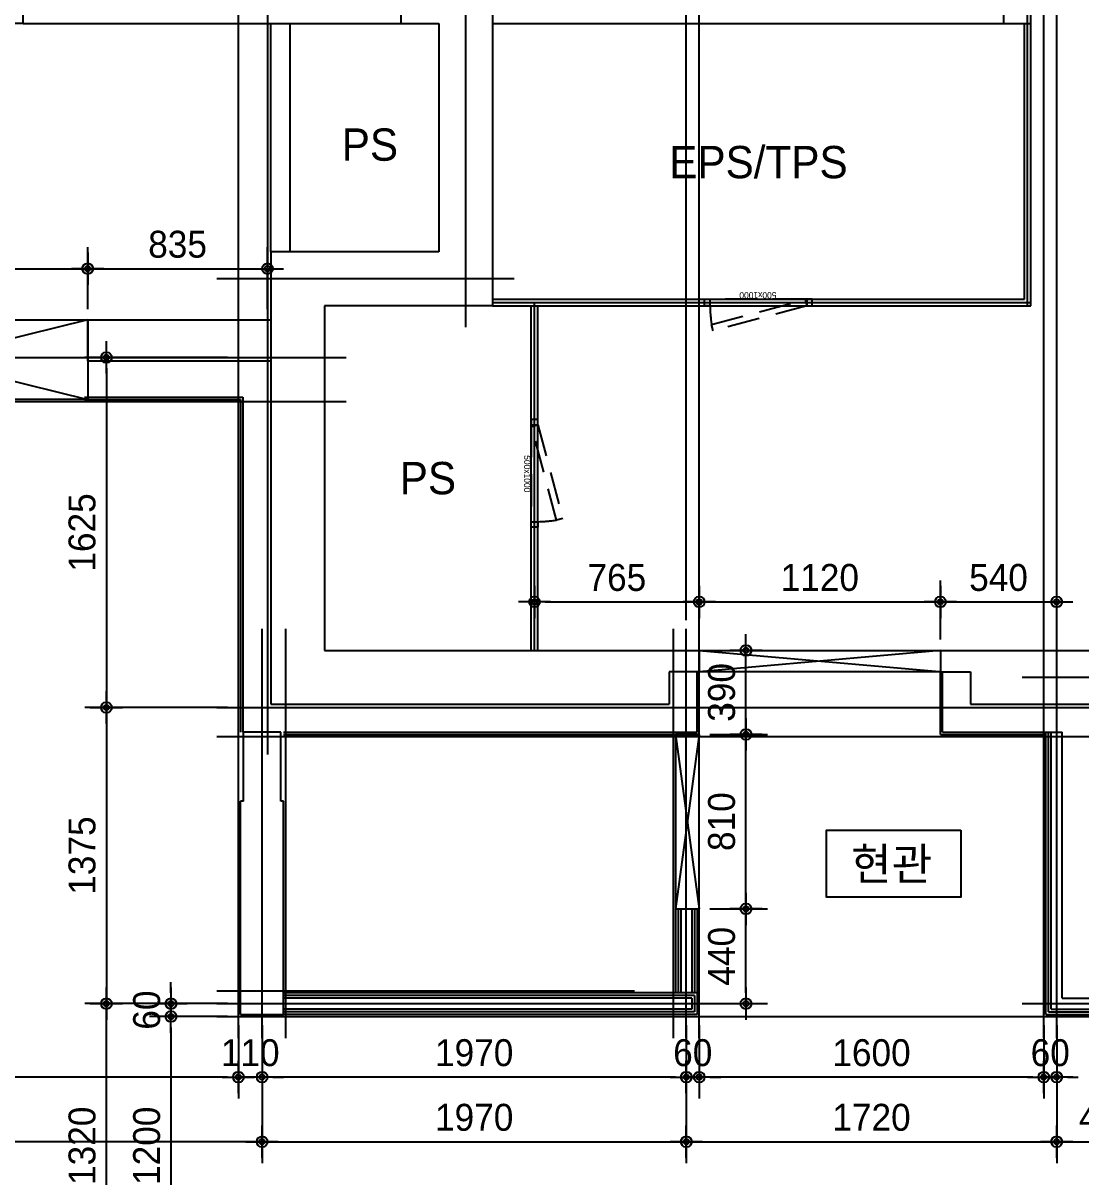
# Model space of a CAD drawing. Header units: millimetres. Extents: x 0 to 92204, y -190080 to 23760.
# Drawn here: x 14919 to 19831, y -88743 to -83386 of the extents above; entities that cross this region are included whole.
import ezdxf
from ezdxf.enums import TextEntityAlignment as Align
from ezdxf.xclip import XClip

# ---------------------------------------------------------------- set-up
doc = ezdxf.new("R2010")
doc.units = ezdxf.units.MM
doc.header["$LTSCALE"] = 100
doc.header["$XCLIPFRAME"] = 0
for name, pattern in [('AUDIT_D_220706163347-0', [0]), ('CEN', [62, 60, -1, 0, -1]), ('xr-101_102동-2F$0$HID', [2.3, 1.5, -0.8])]:
    doc.linetypes.add(name, pattern=pattern)
doc.layers.get('defpoints').update_dxf_attribs({"color": 139})
for name, color, linetype in [('A-STEEL', 4, 'Continuous'), ('AA-XXXX-DIMS', 7, 'Continuous'), ('AA-XXXX-TEXT#LEV', 3, 'Continuous'), ('CEN_CON', 1, 'CEN'), ('CEN_WALL', 12, 'CEN'), ('CONC', 2, 'Continuous'), ('DIM', 7, 'AUDIT_D_220706163347-0'), ('ELE3_CON', 7, 'Continuous'), ('MC', 135, 'Continuous'), ('ROM', 7, 'AUDIT_D_220706163347-0'), ('WAL', 3, 'Continuous'), ('WAL_DRY', 7, 'Continuous'), ('xr-101_102동-2F$0$AA-DWXM-DOOR(PS점검구)', 4, 'xr-101_102동-2F$0$HID'), ('실명', 3, 'AUDIT_D_220706163347-0'), ('실명박스', 7, 'AUDIT_D_220706163347-0'), ('창호-open', 4, 'Continuous')]:
    doc.layers.add(name, color=color, linetype=linetype)
doc.layers.add('AA-XXXX-MC', color=153, linetype='AUDIT_D_220706163347-0', plot=False)
doc.layers.add('xr-101_102동-2F$0$DEFPOINT', color=231, linetype='Continuous', plot=False)
doc.styles.add('HAUD01', font='Dotum.ttf')
doc.styles.add('xr-101_102동-2F$0$HAUD01', font='Dotum.ttf')
doc.styles.add('돋움', font='Dotum.ttf')
doc.dimstyles.new('내부100', dxfattribs={"dimscale": 50, "dimtxt": 2.5, "dimasz": 1, "dimexe": 2, "dimexo": 1, "dimgap": 1, "dimtad": 1, "dimdec": 0, "dimzin": 0, "dimdsep": 46, "dimtxsty": '돋움', "dimblk1": 'DIMDOT', "dimblk2": 'DIMDOT', "dimsah": 1, "dimcen": 0.09, "dimdle": 2, "dimclrd": 7, "dimclre": 7, "dimclrt": 3, "dimadec": 0, "dimazin": 0, "dimtfac": 1, "dimtdec": 0, "dimtix": 1, "dimtmove": 2, "dimatfit": 3, "dimldrblk": 'DIMDOT', "dimfxl": 1, "dimtolj": 1, "dimtzin": 0, "dimarcsym": 0})

# ---------------------------------------------------------------- blocks, each defined once
blk = doc.blocks.new('A$C38A1636F')
at = {"layer": 'xr-101_102동-2F$0$AA-DWXM-DOOR(PS점검구)'}
for p, q in [((225, 0), (-225, 0)), ((-225, -30), (225, -30))]:
    blk.add_line(p, q, dxfattribs=at)
for points in [[(-250, 0), (-225, 0), (-225, -30), (-250, -30)], [(250, 0), (225, 0), (225, -30), (250, -30)], [(-209.7, -146.5), (-217.4, -117.5), (217.2, -1), (225, -30)]]:
    blk.add_lwpolyline(points, close=True, dxfattribs=at)
blk.add_arc((385.2, -21.3), 610.2, 180.8182, 189.0705, dxfattribs=at)
at = {"layer": 'xr-101_102동-2F$0$DEFPOINT', "style": 'xr-101_102동-2F$0$HAUD01'}
blk.add_text('500x1000', height=30, rotation=180, dxfattribs=at).set_placement((-2.5, 18.6), align=Align.MIDDLE_CENTER)
blk = doc.blocks.new('CO-102-28F', base_point=(243441.5, -43595.4))
at = {"layer": 'A-STEEL'}
for p, q in [((274931.5, -45060.4), (274931.5, -43780.4)), ((274961.5, -45090.4), (274961.5, -43780.4)), ((272461.5, -45060.4), (274931.5, -45060.4)), ((272461.5, -45090.4), (274961.5, -45090.4)), ((272641.5, -46690.4), (272641.5, -45090.4)), ((272671.5, -46690.4), (272671.5, -45090.4))]:
    blk.add_line(p, q, dxfattribs=at)
at = {"layer": 'CEN_CON'}
for p, q in [((272036.5, -40580.4), (272036.5, -43780.4)), ((274836.5, -43780.4), (274836.5, -40580.4)), ((274946.5, -45090.4), (274946.5, -43655.4)), ((272461.5, -45075.4), (274961.5, -45075.4)), ((272656.5, -46690.4), (272656.5, -45075.4))]:
    blk.add_line(p, q, dxfattribs=at)
at = {"layer": 'CONC', "color": 2}
for p, q in [((274961.5, -43780.4), (274961.5, -42800.4)), ((272461.5, -43780.4), (274961.5, -43780.4))]:
    blk.add_line(p, q, dxfattribs=at)
at = {"layer": 'AA-XXXX-TEXT#LEV'}
blk.add_blockref('A$C38A1636F', (273696.5, -45060.4), dxfattribs=at)
at = {"layer": 'AA-XXXX-TEXT#LEV', "rotation": 89.99999999999999}
blk.add_blockref('A$C38A1636F', (272641.5, -45867.9), dxfattribs=at)
blk = doc.blocks.new('U-121B(기본)1', base_point=(-58206.9, -129495.9))
at = {"layer": 'CEN_CON'}
for p, q in [((-74681.9, -119160.9), (-74681.9, -123053.8)), ((-73761.9, -119160.9), (-73761.9, -121070.9)), ((-73536.9, -120845.9), (-74916.9, -120845.9)), ((-74706.9, -124370.9), (-74706.9, -122470.9)), ((-71176.9, -122695.9), (-70376.9, -122695.9)), ((-74916.9, -122835.9), (-68741.9, -122835.9))]:
    blk.add_line(p, q, dxfattribs=at)
at = {"layer": 'CEN_WALL'}
for p, q in [((-78516.9, -121210.9), (-74316.9, -121210.9)), ((-72736.9, -124370.9), (-72736.9, -122470.9)), ((-71016.9, -124370.9), (-71016.9, -122470.9)), ((-74916.9, -124210.9), (-72976.9, -124210.9)), ((-71176.9, -124210.9), (-68741.9, -124210.9))]:
    blk.add_line(p, q, dxfattribs=at)
at = {"layer": 'CONC'}
for p, q in [((-75816.9, -119660.9), (-75816.9, -119460.9)), ((-73636.9, -119460.9), (-73636.9, -120970.9)), ((-75816.9, -119660.9), (-73886.9, -119660.9)), ((-73886.9, -119660.9), (-73886.9, -120720.9)), ((-73886.9, -120720.9), (-74666.9, -120720.9)), ((-74666.9, -120720.9), (-74666.9, -122820.9)), ((-73636.9, -120970.9), (-74416.9, -120970.9)), ((-74416.9, -120970.9), (-74416.9, -122570.9)), ((-74416.9, -122570.9), (-72676.9, -122570.9)), ((-72676.9, -122570.9), (-72676.9, -122670.9)), ((-71556.9, -122570.9), (-68629.9, -122570.9)), ((-71556.9, -122570.9), (-71556.9, -122670.9)), ((-72676.9, -122670.9), (-72816.9, -122670.9)), ((-72816.9, -122670.9), (-72816.9, -122820.9)), ((-71556.9, -122670.9), (-71416.9, -122670.9)), ((-71416.9, -122670.9), (-71416.9, -122820.9)), ((-74666.9, -122820.9), (-72816.9, -122820.9)), ((-71416.9, -122820.9), (-68853.9, -122820.9)), ((-74793.9, -123270.9), (-74793.9, -122950.9)), ((-74619.9, -122950.9), (-74793.9, -122950.9)), ((-74619.9, -123270.9), (-74619.9, -122950.9)), ((-74806.9, -124260.9), (-74806.9, -123270.9)), ((-74793.9, -123270.9), (-74806.9, -123270.9)), ((-74606.9, -123270.9), (-74619.9, -123270.9)), ((-74606.9, -124260.9), (-74606.9, -123270.9)), ((-74806.9, -124260.9), (-74606.9, -124260.9))]:
    blk.add_line(p, q, dxfattribs=at)
at = {"layer": 'ELE3_CON'}
blk.add_line((-75816.9, -119660.9), (-77016.9, -119660.9), dxfattribs=at)
at = {"layer": 'MC'}
for p, q in [((-74816.9, -124370.9), (-74816.9, -119160.9)), ((-78516.9, -121415.9), (-74316.9, -121415.9)), ((-74596.9, -124370.9), (-74596.9, -122470.9)), ((-72796.9, -124370.9), (-72796.9, -122470.9)), ((-72676.9, -124370.9), (-72676.9, -122470.9)), ((-71076.9, -124370.9), (-71076.9, -122470.9)), ((-74916.9, -122970.9), (-68741.9, -122970.9)), ((-74916.9, -124150.9), (-72976.9, -124150.9)), ((-74916.9, -124270.9), (-68741.9, -124270.9))]:
    blk.add_line(p, q, dxfattribs=at)
at = {"layer": 'WAL'}
for p, q in [((-74666.9, -120720.9), (-74666.9, -119660.9)), ((-74576.9, -120720.9), (-74576.9, -119660.9)), ((-75516.9, -121035.9), (-74666.9, -121035.9)), ((-75516.9, -121225.9), (-75516.9, -121035.9)), ((-75516.9, -121225.9), (-74666.9, -121225.9))]:
    blk.add_line(p, q, dxfattribs=at)
at = {"layer": 'WAL_DRY'}
for p, q in [((-75531.9, -121395.9), (-74796.9, -121395.9)), ((-75531.9, -121405.9), (-74806.9, -121405.9)), ((-74806.9, -121405.9), (-74806.9, -122950.9)), ((-74796.9, -121395.9), (-74796.9, -122950.9)), ((-72686.9, -122950.9), (-72686.9, -122670.9)), ((-72676.9, -122960.9), (-72676.9, -122670.9)), ((-71556.9, -122960.9), (-71556.9, -122670.9)), ((-71546.9, -122950.9), (-71546.9, -122670.9)), ((-74606.9, -122950.9), (-72686.9, -122950.9)), ((-74606.9, -122960.9), (-72676.9, -122960.9)), ((-71556.9, -122960.9), (-71066.9, -122960.9)), ((-71546.9, -122950.9), (-71066.9, -122950.9)), ((-71066.9, -122950.9), (-70991.9, -122950.9)), ((-71066.9, -124260.9), (-71066.9, -122950.9)), ((-71054.4, -124248.4), (-71054.4, -122950.9)), ((-71041.9, -124235.9), (-71041.9, -122950.9)), ((-70991.9, -124185.9), (-70991.9, -122950.9)), ((-72786.9, -123770.9), (-72786.9, -124160.9)), ((-72774.4, -123770.9), (-72774.4, -124160.9)), ((-72761.9, -123770.9), (-72761.9, -124160.9)), ((-72711.9, -123770.9), (-72711.9, -124160.9)), ((-72699.4, -123770.9), (-72699.4, -124160.9)), ((-72686.9, -123770.9), (-72686.9, -124160.9)), ((-72686.9, -124160.9), (-74606.9, -124160.9)), ((-72699.4, -124173.4), (-74606.9, -124173.4)), ((-72699.4, -124173.4), (-72699.4, -124248.4)), ((-72686.9, -124160.9), (-72686.9, -124260.9)), ((-72711.9, -124185.9), (-74606.9, -124185.9)), ((-72711.9, -124185.9), (-72711.9, -124235.9)), ((-70991.9, -124185.9), (-70561.9, -124185.9)), ((-72711.9, -124235.9), (-74606.9, -124235.9)), ((-72699.4, -124248.4), (-74606.9, -124248.4)), ((-72686.9, -124260.9), (-74606.9, -124260.9)), ((-71066.9, -124260.9), (-70486.9, -124260.9)), ((-71054.4, -124248.4), (-70499.4, -124248.4)), ((-71041.9, -124235.9), (-70511.9, -124235.9))]:
    blk.add_line(p, q, dxfattribs=at)
blk = doc.blocks.new('DIMDOT')
at = {"layer": 'AA-XXXX-DIMS'}
for p, q in [((0, -1.5), (0, 1.5)), ((-1.5, 0), (1.5, 0))]:
    blk.add_line(p, q, dxfattribs=at)
for radius in [0.5, 0.25]:
    blk.add_circle((0, 0), radius, dxfattribs=at)
blk = doc.blocks.new('*D841')
at = {"layer": 'defpoints', "color": 0, "transparency": 16777216}
for p in [(19658.9, -87988.4), (19718.9, -87988.4), (19658.9, -88279.4)]:
    blk.add_point(p, dxfattribs=at)
at = {"layer": 'DIM', "color": 7, "lineweight": -2, "transparency": 16777216}
for p, q in [((19658.9, -88038.4), (19658.9, -88379.4)), ((19718.9, -88038.4), (19718.9, -88379.4)), ((19608.9, -88279.4), (19558.9, -88279.4)), ((19718.9, -88279.4), (19658.9, -88279.4)), ((19768.9, -88279.4), (19818.9, -88279.4))]:
    blk.add_line(p, q, dxfattribs=at)
at = {"layer": 'DIM', "color": 7, "lineweight": -2, "transparency": 16777216, "xscale": 50, "yscale": 50, "zscale": 50}
blk.add_blockref('DIMDOT', (19658.9, -88279.4), dxfattribs=at)
at = {"layer": 'DIM', "color": 7, "lineweight": -2, "transparency": 16777216, "xscale": 50, "yscale": 50, "zscale": 50, "rotation": 180}
blk.add_blockref('DIMDOT', (19718.9, -88279.4), dxfattribs=at)
at = {"layer": 'DIM', "color": 3, "transparency": 16777216, "insert": (19688.9, -88166.9), "char_height": 125, "attachment_point": 5, "style": '돋움'}
blk.add_mtext('\\A1;60', dxfattribs=at)
blk = doc.blocks.new('*D842')
at = {"layer": 'defpoints', "color": 0, "transparency": 16777216}
for p in [(18058.9, -87988.4), (19658.9, -87988.4), (18058.9, -88279.4)]:
    blk.add_point(p, dxfattribs=at)
at = {"layer": 'DIM', "color": 7, "lineweight": -2, "transparency": 16777216}
for p, q in [((18058.9, -88038.4), (18058.9, -88379.4)), ((19658.9, -88038.4), (19658.9, -88379.4)), ((19608.9, -88279.4), (18108.9, -88279.4))]:
    blk.add_line(p, q, dxfattribs=at)
at = {"layer": 'DIM', "color": 7, "lineweight": -2, "transparency": 16777216, "xscale": 50, "yscale": 50, "zscale": 50, "rotation": 180}
blk.add_blockref('DIMDOT', (18058.9, -88279.4), dxfattribs=at)
at = {"layer": 'DIM', "color": 7, "lineweight": -2, "transparency": 16777216, "xscale": 50, "yscale": 50, "zscale": 50}
blk.add_blockref('DIMDOT', (19658.9, -88279.4), dxfattribs=at)
at = {"layer": 'DIM', "color": 3, "transparency": 16777216, "insert": (18858.9, -88166.9), "char_height": 125, "attachment_point": 5, "style": '돋움'}
blk.add_mtext('\\A1;1600', dxfattribs=at)
blk = doc.blocks.new('*D843')
at = {"layer": 'defpoints', "color": 0, "transparency": 16777216}
for p in [(17998.9, -87988.4), (18058.9, -87988.4), (17998.9, -88279.4)]:
    blk.add_point(p, dxfattribs=at)
at = {"layer": 'DIM', "color": 7, "lineweight": -2, "transparency": 16777216}
for p, q in [((17998.9, -88038.4), (17998.9, -88379.4)), ((18058.9, -88038.4), (18058.9, -88379.4)), ((17948.9, -88279.4), (17898.9, -88279.4)), ((18058.9, -88279.4), (17998.9, -88279.4)), ((18108.9, -88279.4), (18158.9, -88279.4))]:
    blk.add_line(p, q, dxfattribs=at)
at = {"layer": 'DIM', "color": 7, "lineweight": -2, "transparency": 16777216, "xscale": 50, "yscale": 50, "zscale": 50}
blk.add_blockref('DIMDOT', (17998.9, -88279.4), dxfattribs=at)
at = {"layer": 'DIM', "color": 7, "lineweight": -2, "transparency": 16777216, "xscale": 50, "yscale": 50, "zscale": 50, "rotation": 180}
blk.add_blockref('DIMDOT', (18058.9, -88279.4), dxfattribs=at)
at = {"layer": 'DIM', "color": 3, "transparency": 16777216, "insert": (18028.9, -88166.9), "char_height": 125, "attachment_point": 5, "style": '돋움'}
blk.add_mtext('\\A1;60', dxfattribs=at)
blk = doc.blocks.new('*D844')
at = {"layer": 'defpoints', "color": 0, "transparency": 16777216}
for p in [(16028.9, -87988.4), (17998.9, -87988.4), (16028.9, -88279.4)]:
    blk.add_point(p, dxfattribs=at)
at = {"layer": 'DIM', "color": 7, "lineweight": -2, "transparency": 16777216}
for p, q in [((16028.9, -88038.4), (16028.9, -88379.4)), ((17998.9, -88038.4), (17998.9, -88379.4)), ((17948.9, -88279.4), (16078.9, -88279.4))]:
    blk.add_line(p, q, dxfattribs=at)
at = {"layer": 'DIM', "color": 7, "lineweight": -2, "transparency": 16777216, "xscale": 50, "yscale": 50, "zscale": 50, "rotation": 180}
blk.add_blockref('DIMDOT', (16028.9, -88279.4), dxfattribs=at)
at = {"layer": 'DIM', "color": 7, "lineweight": -2, "transparency": 16777216, "xscale": 50, "yscale": 50, "zscale": 50}
blk.add_blockref('DIMDOT', (17998.9, -88279.4), dxfattribs=at)
at = {"layer": 'DIM', "color": 3, "transparency": 16777216, "insert": (17013.9, -88166.9), "char_height": 125, "attachment_point": 5, "style": '돋움'}
blk.add_mtext('\\A1;1970', dxfattribs=at)
blk = doc.blocks.new('*D845')
at = {"layer": 'defpoints', "color": 0, "transparency": 16777216}
for p in [(15918.9, -87988.4), (16028.9, -87988.4), (15918.9, -88279.4)]:
    blk.add_point(p, dxfattribs=at)
at = {"layer": 'DIM', "color": 7, "lineweight": -2, "transparency": 16777216}
for p, q in [((15918.9, -88038.4), (15918.9, -88379.4)), ((16028.9, -88038.4), (16028.9, -88379.4)), ((15868.9, -88279.4), (15818.9, -88279.4)), ((16028.9, -88279.4), (15918.9, -88279.4)), ((16078.9, -88279.4), (16128.9, -88279.4))]:
    blk.add_line(p, q, dxfattribs=at)
at = {"layer": 'DIM', "color": 7, "lineweight": -2, "transparency": 16777216, "xscale": 50, "yscale": 50, "zscale": 50}
blk.add_blockref('DIMDOT', (15918.9, -88279.4), dxfattribs=at)
at = {"layer": 'DIM', "color": 7, "lineweight": -2, "transparency": 16777216, "xscale": 50, "yscale": 50, "zscale": 50, "rotation": 180}
blk.add_blockref('DIMDOT', (16028.9, -88279.4), dxfattribs=at)
at = {"layer": 'DIM', "color": 3, "transparency": 16777216, "insert": (15973.9, -88166.9), "char_height": 125, "attachment_point": 5, "style": '돋움'}
blk.add_mtext('\\A1;110', dxfattribs=at)
blk = doc.blocks.new('*D846')
at = {"layer": 'defpoints', "color": 0, "transparency": 16777216}
for p in [(11918.9, -87988.4), (15918.9, -87988.4), (11918.9, -88279.4)]:
    blk.add_point(p, dxfattribs=at)
at = {"layer": 'DIM', "color": 7, "lineweight": -2, "transparency": 16777216}
for p, q in [((11918.9, -88038.4), (11918.9, -88379.4)), ((15918.9, -88038.4), (15918.9, -88379.4)), ((15868.9, -88279.4), (11968.9, -88279.4))]:
    blk.add_line(p, q, dxfattribs=at)
at = {"layer": 'DIM', "color": 7, "lineweight": -2, "transparency": 16777216, "xscale": 50, "yscale": 50, "zscale": 50, "rotation": 180}
blk.add_blockref('DIMDOT', (11918.9, -88279.4), dxfattribs=at)
at = {"layer": 'DIM', "color": 7, "lineweight": -2, "transparency": 16777216, "xscale": 50, "yscale": 50, "zscale": 50}
blk.add_blockref('DIMDOT', (15918.9, -88279.4), dxfattribs=at)
at = {"layer": 'DIM', "color": 3, "transparency": 16777216, "insert": (13918.9, -88166.9), "char_height": 125, "attachment_point": 5, "style": '돋움'}
blk.add_mtext('\\A1;4000', dxfattribs=at)
blk = doc.blocks.new('*D848')
at = {"layer": 'defpoints', "color": 0, "transparency": 16777216}
for p in [(11808.9, -87988.4), (16028.9, -87988.4), (11808.9, -88579.4)]:
    blk.add_point(p, dxfattribs=at)
at = {"layer": 'DIM', "color": 7, "lineweight": -2, "transparency": 16777216}
for p, q in [((11808.9, -88038.4), (11808.9, -88679.4)), ((16028.9, -88038.4), (16028.9, -88679.4)), ((15978.9, -88579.4), (11858.9, -88579.4))]:
    blk.add_line(p, q, dxfattribs=at)
at = {"layer": 'DIM', "color": 7, "lineweight": -2, "transparency": 16777216, "xscale": 50, "yscale": 50, "zscale": 50, "rotation": 180}
blk.add_blockref('DIMDOT', (11808.9, -88579.4), dxfattribs=at)
at = {"layer": 'DIM', "color": 7, "lineweight": -2, "transparency": 16777216, "xscale": 50, "yscale": 50, "zscale": 50}
blk.add_blockref('DIMDOT', (16028.9, -88579.4), dxfattribs=at)
at = {"layer": 'DIM', "color": 3, "transparency": 16777216, "insert": (13918.9, -88466.9), "char_height": 125, "attachment_point": 5, "style": '돋움'}
blk.add_mtext('\\A1;4220', dxfattribs=at)
blk = doc.blocks.new('*D849')
at = {"layer": 'defpoints', "color": 0, "transparency": 16777216}
for p in [(16028.9, -87988.4), (17998.9, -87988.4), (17998.9, -88579.4)]:
    blk.add_point(p, dxfattribs=at)
at = {"layer": 'DIM', "color": 7, "lineweight": -2, "transparency": 16777216}
for p, q in [((16028.9, -88038.4), (16028.9, -88679.4)), ((17998.9, -88038.4), (17998.9, -88679.4)), ((16078.9, -88579.4), (17948.9, -88579.4))]:
    blk.add_line(p, q, dxfattribs=at)
at = {"layer": 'DIM', "color": 7, "lineweight": -2, "transparency": 16777216, "xscale": 50, "yscale": 50, "zscale": 50, "rotation": 180}
blk.add_blockref('DIMDOT', (16028.9, -88579.4), dxfattribs=at)
at = {"layer": 'DIM', "color": 7, "lineweight": -2, "transparency": 16777216, "xscale": 50, "yscale": 50, "zscale": 50}
blk.add_blockref('DIMDOT', (17998.9, -88579.4), dxfattribs=at)
at = {"layer": 'DIM', "color": 3, "transparency": 16777216, "insert": (17013.9, -88466.9), "char_height": 125, "attachment_point": 5, "style": '돋움'}
blk.add_mtext('\\A1;1970', dxfattribs=at)
blk = doc.blocks.new('*D850')
at = {"layer": 'defpoints', "color": 0, "transparency": 16777216}
for p in [(17998.9, -87988.4), (19718.9, -87988.4), (19718.9, -88579.4)]:
    blk.add_point(p, dxfattribs=at)
at = {"layer": 'DIM', "color": 7, "lineweight": -2, "transparency": 16777216}
for p, q in [((17998.9, -88038.4), (17998.9, -88679.4)), ((19718.9, -88038.4), (19718.9, -88679.4)), ((18048.9, -88579.4), (19668.9, -88579.4))]:
    blk.add_line(p, q, dxfattribs=at)
at = {"layer": 'DIM', "color": 7, "lineweight": -2, "transparency": 16777216, "xscale": 50, "yscale": 50, "zscale": 50, "rotation": 180}
blk.add_blockref('DIMDOT', (17998.9, -88579.4), dxfattribs=at)
at = {"layer": 'DIM', "color": 7, "lineweight": -2, "transparency": 16777216, "xscale": 50, "yscale": 50, "zscale": 50}
blk.add_blockref('DIMDOT', (19718.9, -88579.4), dxfattribs=at)
at = {"layer": 'DIM', "color": 3, "transparency": 16777216, "insert": (18858.9, -88466.9), "char_height": 125, "attachment_point": 5, "style": '돋움'}
blk.add_mtext('\\A1;1720', dxfattribs=at)
blk = doc.blocks.new('*D851')
at = {"layer": 'defpoints', "color": 0, "transparency": 16777216}
for p in [(19718.9, -87988.4), (20198.9, -87988.4), (20198.9, -88579.4)]:
    blk.add_point(p, dxfattribs=at)
at = {"layer": 'DIM', "color": 7, "lineweight": -2, "transparency": 16777216}
for p, q in [((19718.9, -88038.4), (19718.9, -88679.4)), ((20198.9, -88038.4), (20198.9, -88679.4)), ((19768.9, -88579.4), (20148.9, -88579.4))]:
    blk.add_line(p, q, dxfattribs=at)
at = {"layer": 'DIM', "color": 7, "lineweight": -2, "transparency": 16777216, "xscale": 50, "yscale": 50, "zscale": 50, "rotation": 180}
blk.add_blockref('DIMDOT', (19718.9, -88579.4), dxfattribs=at)
at = {"layer": 'DIM', "color": 7, "lineweight": -2, "transparency": 16777216, "xscale": 50, "yscale": 50, "zscale": 50}
blk.add_blockref('DIMDOT', (20198.9, -88579.4), dxfattribs=at)
at = {"layer": 'DIM', "color": 3, "transparency": 16777216, "insert": (19958.9, -88466.9), "char_height": 125, "attachment_point": 5, "style": '돋움'}
blk.add_mtext('\\A1;480', dxfattribs=at)
blk = doc.blocks.new('*D918')
at = {"layer": 'defpoints', "color": 0, "transparency": 16777216}
for p in [(15218.9, -84526.1), (13718.9, -84763.4), (15218.9, -84763.4)]:
    blk.add_point(p, dxfattribs=at)
at = {"layer": 'DIM', "color": 7, "lineweight": -2, "transparency": 16777216}
for p, q in [((13718.9, -84713.4), (13718.9, -84426.1)), ((15218.9, -84713.4), (15218.9, -84426.1)), ((13768.9, -84526.1), (15168.9, -84526.1))]:
    blk.add_line(p, q, dxfattribs=at)
at = {"layer": 'DIM', "color": 7, "lineweight": -2, "transparency": 16777216, "xscale": 50, "yscale": 50, "zscale": 50, "rotation": 180}
blk.add_blockref('DIMDOT', (13718.9, -84526.1), dxfattribs=at)
at = {"layer": 'DIM', "color": 7, "lineweight": -2, "transparency": 16777216, "xscale": 50, "yscale": 50, "zscale": 50}
blk.add_blockref('DIMDOT', (15218.9, -84526.1), dxfattribs=at)
at = {"layer": 'DIM', "color": 3, "transparency": 16777216, "insert": (14468.9, -84413.5), "char_height": 125, "attachment_point": 5, "style": '돋움'}
blk.add_mtext('\\A1;1500', dxfattribs=at)
blk = doc.blocks.new('*D919')
at = {"layer": 'defpoints', "color": 0, "transparency": 16777216}
for p in [(16053.9, -84526.1), (15218.9, -84763.4), (16053.9, -84763.4)]:
    blk.add_point(p, dxfattribs=at)
at = {"layer": 'DIM', "color": 7, "lineweight": -2, "transparency": 16777216}
for p, q in [((15218.9, -84713.4), (15218.9, -84426.1)), ((16053.9, -84713.4), (16053.9, -84426.1)), ((15268.9, -84526.1), (16003.9, -84526.1))]:
    blk.add_line(p, q, dxfattribs=at)
at = {"layer": 'DIM', "color": 7, "lineweight": -2, "transparency": 16777216, "xscale": 50, "yscale": 50, "zscale": 50, "rotation": 180}
blk.add_blockref('DIMDOT', (15218.9, -84526.1), dxfattribs=at)
at = {"layer": 'DIM', "color": 7, "lineweight": -2, "transparency": 16777216, "xscale": 50, "yscale": 50, "zscale": 50}
blk.add_blockref('DIMDOT', (16053.9, -84526.1), dxfattribs=at)
at = {"layer": 'DIM', "color": 3, "transparency": 16777216, "insert": (15636.4, -84413.5), "char_height": 125, "attachment_point": 5, "style": '돋움'}
blk.add_mtext('\\A1;835', dxfattribs=at)
blk = doc.blocks.new('*D931')
at = {"layer": 'defpoints', "color": 0, "transparency": 16777216}
for p in [(18058.9, -86073.1), (17293.9, -86298.4), (18058.9, -86298.4)]:
    blk.add_point(p, dxfattribs=at)
at = {"layer": 'DIM', "color": 7, "lineweight": -2, "transparency": 16777216}
for p, q in [((17293.9, -86248.4), (17293.9, -85973.1)), ((18058.9, -86248.4), (18058.9, -85973.1)), ((17343.9, -86073.1), (18008.9, -86073.1))]:
    blk.add_line(p, q, dxfattribs=at)
at = {"layer": 'DIM', "color": 7, "lineweight": -2, "transparency": 16777216, "xscale": 50, "yscale": 50, "zscale": 50, "rotation": 180}
blk.add_blockref('DIMDOT', (17293.9, -86073.1), dxfattribs=at)
at = {"layer": 'DIM', "color": 7, "lineweight": -2, "transparency": 16777216, "xscale": 50, "yscale": 50, "zscale": 50}
blk.add_blockref('DIMDOT', (18058.9, -86073.1), dxfattribs=at)
at = {"layer": 'DIM', "color": 3, "transparency": 16777216, "insert": (17676.4, -85960.6), "char_height": 125, "attachment_point": 5, "style": '돋움'}
blk.add_mtext('\\A1;765', dxfattribs=at)
blk = doc.blocks.new('*D932')
at = {"layer": 'defpoints', "color": 0, "transparency": 16777216}
for p in [(19178.9, -86073.1), (18058.9, -86298.4), (19178.9, -86298.4)]:
    blk.add_point(p, dxfattribs=at)
at = {"layer": 'DIM', "color": 7, "lineweight": -2, "transparency": 16777216}
for p, q in [((18058.9, -86248.4), (18058.9, -85973.1)), ((19178.9, -86248.4), (19178.9, -85973.1)), ((18108.9, -86073.1), (19128.9, -86073.1))]:
    blk.add_line(p, q, dxfattribs=at)
at = {"layer": 'DIM', "color": 7, "lineweight": -2, "transparency": 16777216, "xscale": 50, "yscale": 50, "zscale": 50, "rotation": 180}
blk.add_blockref('DIMDOT', (18058.9, -86073.1), dxfattribs=at)
at = {"layer": 'DIM', "color": 7, "lineweight": -2, "transparency": 16777216, "xscale": 50, "yscale": 50, "zscale": 50}
blk.add_blockref('DIMDOT', (19178.9, -86073.1), dxfattribs=at)
at = {"layer": 'DIM', "color": 3, "transparency": 16777216, "insert": (18618.9, -85960.6), "char_height": 125, "attachment_point": 5, "style": '돋움'}
blk.add_mtext('\\A1;1120', dxfattribs=at)
blk = doc.blocks.new('*D933')
at = {"layer": 'defpoints', "color": 0, "transparency": 16777216}
for p in [(19718.9, -86073.1), (19178.9, -86298.4), (19718.9, -86298.4)]:
    blk.add_point(p, dxfattribs=at)
at = {"layer": 'DIM', "color": 7, "lineweight": -2, "transparency": 16777216}
for p, q in [((19178.9, -86248.4), (19178.9, -85973.1)), ((19718.9, -86248.4), (19718.9, -85973.1)), ((19228.9, -86073.1), (19668.9, -86073.1))]:
    blk.add_line(p, q, dxfattribs=at)
at = {"layer": 'DIM', "color": 7, "lineweight": -2, "transparency": 16777216, "xscale": 50, "yscale": 50, "zscale": 50, "rotation": 180}
blk.add_blockref('DIMDOT', (19178.9, -86073.1), dxfattribs=at)
at = {"layer": 'DIM', "color": 7, "lineweight": -2, "transparency": 16777216, "xscale": 50, "yscale": 50, "zscale": 50}
blk.add_blockref('DIMDOT', (19718.9, -86073.1), dxfattribs=at)
at = {"layer": 'DIM', "color": 3, "transparency": 16777216, "insert": (19448.9, -85960.6), "char_height": 125, "attachment_point": 5, "style": '돋움'}
blk.add_mtext('\\A1;540', dxfattribs=at)
blk = doc.blocks.new('*D1055')
at = {"layer": 'defpoints', "color": 0, "transparency": 16777216}
for p in [(15918.9, -84938.4), (15305.8, -86563.4), (15918.9, -86563.4)]:
    blk.add_point(p, dxfattribs=at)
at = {"layer": 'DIM', "color": 7, "lineweight": -2, "transparency": 16777216}
for p, q in [((15868.9, -84938.4), (15205.8, -84938.4)), ((15305.8, -84988.4), (15305.8, -86513.4)), ((15868.9, -86563.4), (15205.8, -86563.4))]:
    blk.add_line(p, q, dxfattribs=at)
at = {"layer": 'DIM', "color": 7, "lineweight": -2, "transparency": 16777216, "xscale": 50, "yscale": 50, "zscale": 50}
for p, rotation in [((15305.8, -84938.4), 90), ((15305.8, -86563.4), 270)]:
    blk.add_blockref('DIMDOT', p, dxfattribs=dict(at, rotation=rotation))
at = {"layer": 'DIM', "color": 3, "transparency": 16777216, "insert": (15193.3, -85750.9), "char_height": 125, "attachment_point": 5, "rotation": 90, "style": '돋움'}
blk.add_mtext('\\A1;1625', dxfattribs=at)
blk = doc.blocks.new('*D1056')
at = {"layer": 'defpoints', "color": 0, "transparency": 16777216}
for p in [(15918.9, -86563.4), (15305.8, -87938.4), (15918.9, -87938.4)]:
    blk.add_point(p, dxfattribs=at)
at = {"layer": 'DIM', "color": 7, "lineweight": -2, "transparency": 16777216}
for p, q in [((15868.9, -86563.4), (15205.8, -86563.4)), ((15305.8, -86613.4), (15305.8, -87888.4)), ((15868.9, -87938.4), (15205.8, -87938.4))]:
    blk.add_line(p, q, dxfattribs=at)
at = {"layer": 'DIM', "color": 7, "lineweight": -2, "transparency": 16777216, "xscale": 50, "yscale": 50, "zscale": 50}
for p, rotation in [((15305.8, -86563.4), 90), ((15305.8, -87938.4), 270)]:
    blk.add_blockref('DIMDOT', p, dxfattribs=dict(at, rotation=rotation))
at = {"layer": 'DIM', "color": 3, "transparency": 16777216, "insert": (15193.3, -87250.9), "char_height": 125, "attachment_point": 5, "rotation": 90, "style": '돋움'}
blk.add_mtext('\\A1;1375', dxfattribs=at)
blk = doc.blocks.new('*D1057')
at = {"layer": 'defpoints', "color": 0, "transparency": 16777216}
for p in [(15918.9, -87938.4), (15605.8, -87998.4), (15918.9, -87998.4)]:
    blk.add_point(p, dxfattribs=at)
at = {"layer": 'DIM', "color": 7, "lineweight": -2, "transparency": 16777216}
for p, q in [((15605.8, -87888.4), (15605.8, -87838.4)), ((15868.9, -87938.4), (15505.8, -87938.4)), ((15605.8, -87938.4), (15605.8, -87998.4)), ((15868.9, -87998.4), (15505.8, -87998.4)), ((15605.8, -88048.4), (15605.8, -88098.4))]:
    blk.add_line(p, q, dxfattribs=at)
at = {"layer": 'DIM', "color": 7, "lineweight": -2, "transparency": 16777216, "xscale": 50, "yscale": 50, "zscale": 50}
for p, rotation in [((15605.8, -87938.4), 270), ((15605.8, -87998.4), 90)]:
    blk.add_blockref('DIMDOT', p, dxfattribs=dict(at, rotation=rotation))
at = {"layer": 'DIM', "color": 3, "transparency": 16777216, "insert": (15493.3, -87968.4), "char_height": 125, "attachment_point": 5, "rotation": 90, "style": '돋움'}
blk.add_mtext('\\A1;60', dxfattribs=at)
blk = doc.blocks.new('*D1058')
at = {"layer": 'defpoints', "color": 0, "transparency": 16777216}
for p in [(15918.9, -87998.4), (15605.8, -89198.4), (15918.9, -89198.4)]:
    blk.add_point(p, dxfattribs=at)
at = {"layer": 'DIM', "color": 7, "lineweight": -2, "transparency": 16777216}
for p, q in [((15868.9, -87998.4), (15505.8, -87998.4)), ((15605.8, -88048.4), (15605.8, -89148.4)), ((15868.9, -89198.4), (15505.8, -89198.4))]:
    blk.add_line(p, q, dxfattribs=at)
at = {"layer": 'DIM', "color": 7, "lineweight": -2, "transparency": 16777216, "xscale": 50, "yscale": 50, "zscale": 50}
for p, rotation in [((15605.8, -87998.4), 90), ((15605.8, -89198.4), 270)]:
    blk.add_blockref('DIMDOT', p, dxfattribs=dict(at, rotation=rotation))
at = {"layer": 'DIM', "color": 3, "transparency": 16777216, "insert": (15493.3, -88598.4), "char_height": 125, "attachment_point": 5, "rotation": 90, "style": '돋움'}
blk.add_mtext('\\A1;1200', dxfattribs=at)
blk = doc.blocks.new('*D1061')
at = {"layer": 'defpoints', "color": 0, "transparency": 16777216}
for p in [(15305.8, -87938.4), (15918.9, -87938.4), (15918.9, -89258.4)]:
    blk.add_point(p, dxfattribs=at)
at = {"layer": 'DIM', "color": 7, "lineweight": -2, "transparency": 16777216}
for p, q in [((15868.9, -87938.4), (15205.8, -87938.4)), ((15305.8, -89208.4), (15305.8, -87988.4)), ((15868.9, -89258.4), (15205.8, -89258.4))]:
    blk.add_line(p, q, dxfattribs=at)
at = {"layer": 'DIM', "color": 7, "lineweight": -2, "transparency": 16777216, "xscale": 50, "yscale": 50, "zscale": 50}
for p, rotation in [((15305.8, -87938.4), 90), ((15305.8, -89258.4), 270)]:
    blk.add_blockref('DIMDOT', p, dxfattribs=dict(at, rotation=rotation))
at = {"layer": 'DIM', "color": 3, "transparency": 16777216, "insert": (15193.3, -88598.4), "char_height": 125, "attachment_point": 5, "rotation": 90, "style": '돋움'}
blk.add_mtext('\\A1;1320', dxfattribs=at)
blk = doc.blocks.new('*D1070')
at = {"layer": 'defpoints', "color": 0, "transparency": 16777216}
for p in [(18058.9, -87498.4), (18275.9, -87498.4), (18058.9, -87938.4)]:
    blk.add_point(p, dxfattribs=at)
at = {"layer": 'DIM', "color": 7, "lineweight": -2, "transparency": 16777216}
for p, q in [((18108.9, -87498.4), (18375.9, -87498.4)), ((18275.9, -87888.4), (18275.9, -87548.4)), ((18108.9, -87938.4), (18375.9, -87938.4))]:
    blk.add_line(p, q, dxfattribs=at)
at = {"layer": 'DIM', "color": 7, "lineweight": -2, "transparency": 16777216, "xscale": 50, "yscale": 50, "zscale": 50}
for p, rotation in [((18275.9, -87498.4), 90), ((18275.9, -87938.4), 270)]:
    blk.add_blockref('DIMDOT', p, dxfattribs=dict(at, rotation=rotation))
at = {"layer": 'DIM', "color": 3, "transparency": 16777216, "insert": (18163.3, -87718.4), "char_height": 125, "attachment_point": 5, "rotation": 90, "style": '돋움'}
blk.add_mtext('\\A1;440', dxfattribs=at)
blk = doc.blocks.new('*D1071')
at = {"layer": 'defpoints', "color": 0, "transparency": 16777216}
for p in [(18058.9, -86688.4), (18275.9, -86688.4), (18058.9, -87498.4)]:
    blk.add_point(p, dxfattribs=at)
at = {"layer": 'DIM', "color": 7, "lineweight": -2, "transparency": 16777216}
for p, q in [((18108.9, -86688.4), (18375.9, -86688.4)), ((18275.9, -87448.4), (18275.9, -86738.4)), ((18108.9, -87498.4), (18375.9, -87498.4))]:
    blk.add_line(p, q, dxfattribs=at)
at = {"layer": 'DIM', "color": 7, "lineweight": -2, "transparency": 16777216, "xscale": 50, "yscale": 50, "zscale": 50}
for p, rotation in [((18275.9, -86688.4), 90), ((18275.9, -87498.4), 270)]:
    blk.add_blockref('DIMDOT', p, dxfattribs=dict(at, rotation=rotation))
at = {"layer": 'DIM', "color": 3, "transparency": 16777216, "insert": (18163.3, -87093.4), "char_height": 125, "attachment_point": 5, "rotation": 90, "style": '돋움'}
blk.add_mtext('\\A1;810', dxfattribs=at)
blk = doc.blocks.new('*D1072')
at = {"layer": 'defpoints', "color": 0, "transparency": 16777216}
for p in [(18058.9, -86298.4), (18275.9, -86298.4), (18058.9, -86688.4)]:
    blk.add_point(p, dxfattribs=at)
at = {"layer": 'DIM', "color": 7, "lineweight": -2, "transparency": 16777216}
for p, q in [((18108.9, -86298.4), (18375.9, -86298.4)), ((18275.9, -86638.4), (18275.9, -86348.4)), ((18108.9, -86688.4), (18375.9, -86688.4))]:
    blk.add_line(p, q, dxfattribs=at)
at = {"layer": 'DIM', "color": 7, "lineweight": -2, "transparency": 16777216, "xscale": 50, "yscale": 50, "zscale": 50}
for p, rotation in [((18275.9, -86298.4), 90), ((18275.9, -86688.4), 270)]:
    blk.add_blockref('DIMDOT', p, dxfattribs=dict(at, rotation=rotation))
at = {"layer": 'DIM', "color": 3, "transparency": 16777216, "insert": (18163.3, -86493.4), "char_height": 125, "attachment_point": 5, "rotation": 90, "style": '돋움'}
blk.add_mtext('\\A1;390', dxfattribs=at)

msp = doc.modelspace()

# ---------------------------------------------------------------- linework, layer by layer
at = {"layer": 'AA-XXXX-MC'}
for p, q in [((18058.9, -86158.4), (18058.9, -77003.4)), ((19658.9, -86198.4), (19658.9, -77003.4))]:
    msp.add_line(p, q, dxfattribs=at)
at = {"layer": 'CEN_CON'}
for p, q in [((17998.9, -86158.4), (17998.9, -77003.4)), ((19718.9, -86198.4), (19718.9, -77003.4)), ((17758.9, -87938.4), (18136, -87938.4))]:
    msp.add_line(p, q, dxfattribs=at)
at = {"layer": '실명박스'}
msp.add_lwpolyline([(19274.3, -87132.3), (19274.3, -87444.8), (18649.3, -87444.8), (18649.3, -87132.3)], close=True, dxfattribs=at)
at = {"layer": '창호-open'}
for p, q in [((15218.9, -84763.4), (13718.9, -85133.4)), ((13718.9, -84763.4), (15218.9, -85133.4)), ((19178.9, -86298.4), (18058.9, -86398.4)), ((18058.9, -86298.4), (19191.4, -86398.4)), ((18058.9, -86688.4), (17948.9, -87498.4)), ((17948.9, -86688.4), (18058.9, -87498.4))]:
    msp.add_line(p, q, dxfattribs=at)
for points in [[(13718.9, -84763.4), (15218.9, -84763.4), (15218.9, -85133.4), (13718.9, -85133.4)], [(18058.9, -86298.4), (19178.9, -86298.4), (19178.9, -86398.4), (18058.9, -86398.4)], [(17948.9, -87498.4), (18058.9, -87498.4), (18058.9, -86688.4), (17948.9, -86688.4)]]:
    msp.add_lwpolyline(points, close=True, dxfattribs=at)

# ---------------------------------------------------------------- block references
ref = msp.add_blockref('CO-102-28F', (-11921.1, -83203.4))
XClip(ref).set_block_clipping_path([(261866.6864388323, -53915.4314148592), (288191.4609298514, -37395.4314165701)])
msp.add_blockref('U-121B(기본)1', (32528.9, -93223.4))

# ---------------------------------------------------------------- texts
at = {"layer": 'ROM', "color": 3, "style": 'HAUD01'}
for s, p in [('PS', (16529.5, -83949.9)), ('EPS/TPS', (18333.9, -84028.4)), ('PS', (16798.9, -85498.4))]:
    msp.add_text(s, height=150, dxfattribs=at).set_placement(p, align=Align.MIDDLE)
at = {"layer": '실명', "style": 'HAUD01'}
msp.add_text('현관', height=150, dxfattribs=at).set_placement((18952.5, -87286.7), align=Align.MIDDLE)

# ---------------------------------------------------------------- dimensions: what is measured, and where the dimension line sits
at = {"layer": 'DIM'}
for base, p1, p2, picture, middle in [((15218.9, -84526.1), (13718.9, -84763.4), (15218.9, -84763.4), '*D918', (14468.9, -84413.5)), ((16053.9, -84526.1), (15218.9, -84763.4), (16053.9, -84763.4), '*D919', (15636.4, -84413.5))]:
    dim = msp.add_linear_dim(base=base, p1=p1, p2=p2, dimstyle='내부100', override={"dimscale": 50}, dxfattribs=at)
    dim.commit()
    dim.dimension.update_dxf_attribs({"geometry": picture, "text_midpoint": middle})
for base, p1, p2, picture, middle in [((15305.8, -86563.4), (15918.9, -84938.4), (15918.9, -86563.4), '*D1055', (15193.3, -85750.9)), ((15305.8, -87938.4), (15918.9, -86563.4), (15918.9, -87938.4), '*D1056', (15193.3, -87250.9))]:
    dim = msp.add_linear_dim(base=base, p1=p1, p2=p2, angle=90, dimstyle='내부100', dxfattribs=at)
    dim.commit()
    dim.dimension.update_dxf_attribs({"geometry": picture, "text_midpoint": middle})
for base, p1, p2, angle, picture, middle in [((18058.9, -86073.1), (17293.9, -86298.4), (18058.9, -86298.4), 0, '*D931', (17676.4, -85960.6)), ((19178.9, -86073.1), (18058.9, -86298.4), (19178.9, -86298.4), 0, '*D932', (18618.9, -85960.6)), ((19718.9, -86073.1), (19178.9, -86298.4), (19718.9, -86298.4), 0, '*D933', (19448.9, -85960.6)), ((18275.9, -86298.4), (18058.9, -86688.4), (18058.9, -86298.4), 270, '*D1072', (18163.3, -86493.4)), ((18275.9, -86688.4), (18058.9, -87498.4), (18058.9, -86688.4), 270, '*D1071', (18163.3, -87093.4)), ((18275.9, -87498.4), (18058.9, -87938.4), (18058.9, -87498.4), 270, '*D1070', (18163.3, -87718.4)), ((15605.8, -87998.4), (15918.9, -87938.4), (15918.9, -87998.4), 90, '*D1057', (15493.3, -87968.4)), ((15305.8, -87938.4), (15918.9, -89258.4), (15918.9, -87938.4), 90, '*D1061', (15193.3, -88598.4)), ((15605.8, -89198.4), (15918.9, -87998.4), (15918.9, -89198.4), 90, '*D1058', (15493.3, -88598.4)), ((11808.9, -88579.4), (16028.9, -87988.4), (11808.9, -87988.4), 180, '*D848', (13918.9, -88466.9)), ((11918.9, -88279.4), (15918.9, -87988.4), (11918.9, -87988.4), 180, '*D846', (13918.9, -88166.9)), ((15918.9, -88279.4), (16028.9, -87988.4), (15918.9, -87988.4), 180, '*D845', (15973.9, -88166.9)), ((16028.9, -88279.4), (17998.9, -87988.4), (16028.9, -87988.4), 180, '*D844', (17013.9, -88166.9)), ((17998.9, -88579.4), (16028.9, -87988.4), (17998.9, -87988.4), 180, '*D849', (17013.9, -88466.9)), ((17998.9, -88279.4), (18058.9, -87988.4), (17998.9, -87988.4), 180, '*D843', (18028.9, -88166.9)), ((19718.9, -88579.4), (17998.9, -87988.4), (19718.9, -87988.4), 180, '*D850', (18858.9, -88466.9)), ((18058.9, -88279.4), (19658.9, -87988.4), (18058.9, -87988.4), 180, '*D842', (18858.9, -88166.9)), ((19658.9, -88279.4), (19718.9, -87988.4), (19658.9, -87988.4), 180, '*D841', (19688.9, -88166.9)), ((20198.9, -88579.4), (19718.9, -87988.4), (20198.9, -87988.4), 180, '*D851', (19958.9, -88466.9))]:
    dim = msp.add_linear_dim(base=base, p1=p1, p2=p2, angle=angle, dimstyle='내부100', override={"dimscale": 50}, dxfattribs=at)
    dim.commit()
    dim.dimension.update_dxf_attribs({"geometry": picture, "text_midpoint": middle})

doc.saveas('drawing.dxf')
